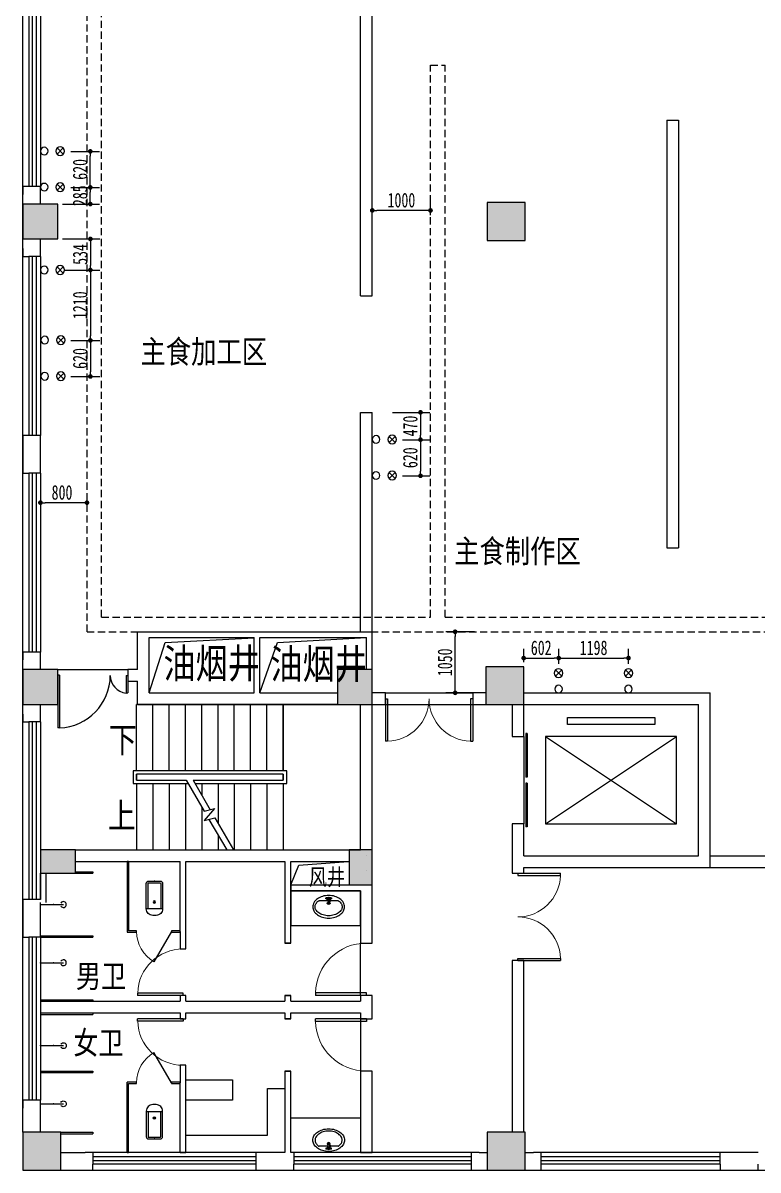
# Model space of a CAD drawing. Header units: inches. Extents: x 871252 to 1312932, y -88801 to 86720.
# Drawn here: x 1057443 to 1070068, y -62328 to -42617 of the extents above; entities that cross this region are included whole.
import ezdxf

# ---------------------------------------------------------------- set-up
doc = ezdxf.new("R2010")
doc.units = ezdxf.units.IN
doc.header["$MEASUREMENT"] = 0
doc.linetypes.add('DASH', pattern=[0.35, 0.25, -0.1])
doc.linetypes.add('HIDDEN', pattern=[0.375, 0.25, -0.125])
for name, color, linetype in [('COLUMN', 6, 'Continuous'), ('DIM_SYMB', 3, 'Continuous'), ('EVTR', 7, 'Continuous'), ('LATRINE', 6, 'Continuous'), ('LVTRY', 6, 'Continuous'), ('PUB_HATCH', 8, 'Continuous'), ('PUB_TEXT', 151, 'Continuous'), ('ROOM_NAME', 7, 'Continuous'), ('STAIR', 6, 'Continuous'), ('WALL', 7, 'Continuous'), ('WINDOW', 3, 'Continuous'), ('供排水', 4, 'Continuous'), ('家具', 42, 'Continuous'), ('电位', 1, 'Continuous')]:
    doc.layers.add(name, color=color, linetype=linetype)
doc.styles.add('_TCH_DIM', font='stylu.ttf')
doc.styles.get("Standard").update_dxf_attribs({"font": '', "width": 0.7, "height": 250})
doc.styles.add('TYDG_02', font='', dxfattribs={"width": 0.8})
doc.styles.get('Standard').set_extended_font_data('NSimSun')
doc.styles.get('TYDG_02').set_extended_font_data('SimSun')
doc.dimstyles.new('电路', dxfattribs={"dimscale": 80, "dimtxt": 2.5, "dimasz": 1, "dimexe": 2, "dimexo": 1, "dimtad": 1, "dimdec": 0, "dimtxsty": 'Standard', "dimblk": 'DOT', "dimcen": 1, "dimclrd": 6, "dimclre": 6, "dimclrt": 6, "dimadec": 0, "dimazin": 0, "dimtfac": 1, "dimtdec": 0, "dimtmove": 0, "dimatfit": 3, "dimfxl": 0, "dimarcsym": 0})

# ---------------------------------------------------------------- blocks, each defined once
blk = doc.blocks.new('$DorLib2D$00000002')
for p, q in [((-0.5, 0), (-0.5, 0.4875)), ((-0.475, 0.4875), (-0.5, 0.4875)), ((-0.475, 0), (-0.475, 0.4875)), ((0.475, 0), (0.475, 0.4875)), ((0.475, 0.4875), (0.5, 0.4875)), ((0.5, 0), (0.5, 0.4875)), ((-0.5, 0), (-0.475, 0)), ((0.5, 0), (0.475, 0))]:
    blk.add_line(p, q)
at = {"lineweight": 13}
for centre, start, end in [((-0.4875, 0), 0, 88.53072), ((0.4875, 0), 91.46928, 180)]:
    blk.add_arc(centre, 0.4875, start, end, dxfattribs=at)
blk = doc.blocks.new('$DorLib2D$00000225')
at = {"color": 0}
for p, q in [((0.475, -0.001), (0.475, 0.752)), ((0.475, 0.752), (0.5, 0.752)), ((0.5, -0.001), (0.5, 0.752)), ((-0.5, 0), (-0.5, 0.252)), ((-0.475, 0.252), (-0.5, 0.252)), ((-0.475, 0), (-0.475, 0.252)), ((-0.475, 0), (-0.5, 0)), ((0.475, -0.001), (0.5, -0.001))]:
    blk.add_line(p, q, dxfattribs=at)
for centre, radius, start, end in [((0.505, -0.002), 0.755, 92.2493, 179.7238), ((-0.501, 0.003), 0.251, 359.7899, 84.0974)]:
    blk.add_arc(centre, radius, start, end, dxfattribs=at)
blk = doc.blocks.new('$DORLIB2D$00000127')
at = {"color": 0}
for points in [[(-0.533, 0.795), (-0.533, 0.69)], [(-0.033, 0.795), (-0.533, 0.795)], [(-0.033, 0.795), (-0.033, 0.69)], [(0.533, 0.795), (0.033, 0.795)], [(0.033, 0.795), (0.033, 0.69)], [(0.533, 0.795), (0.533, 0.69)], [(-0.033, 0.69), (-0.533, 0.69)], [(0.533, 0.69), (0.033, 0.69)], [(0.5, 0.5), (-0.5, 0.5)]]:
    blk.add_lwpolyline(points, dxfattribs=at)
blk = doc.blocks.new('$lvtry$00000195')
at = {"color": 0}
for p, q in [((-165, -91), (-34, -91)), ((-17, -58), (-17, -48)), ((-16, -91), (-11, -91)), ((11, -91), (165, -91)), ((17, -58), (17, -48))]:
    blk.add_line(p, q, dxfattribs=at)
blk.add_lwpolyline([(273, -195, -0.132138), (254, -266, -0.106661), (193, -332, -0.083339), (108, -374, -0.072039), (0, -389, -0.072039), (-108, -374, -0.083339), (-193, -332, -0.106661), (-254, -266, -0.132138), (-273, -195, -0.132138), (-254, -124, -0.106661), (-193, -57, -0.083339), (-108, -16, -0.072039), (0, 0, -0.072039), (108, -16, -0.083339), (193, -57, -0.106661), (254, -124, -0.132138)], format="xyb", close=True, dxfattribs=at)
blk.add_circle((0, -58), 16.7, dxfattribs=at)
for centre, radius, start, end in [((-131, -195), 101, 149.8906, 180), ((-131, -195), 101, 180, 210.1094), ((-68, -231), 174, 128.9257, 149.8906), ((-165, -111), 20, 90, 128.9257), ((-40, -49), 10.1, 106.6096, 258.1648), ((-64, 218), 259, 274.7069, 282.3732), ((-75, -228), 173, 71.36, 79.1873), ((-29, -95), 6.77, 155.344, 308.3224), ((-171, 3), 166, 324.8411, 338.1337), ((-171, 3), 170, 324.8411, 331.3523), ((-29, -95), 3.37, 155.344, 308.3224), ((100, -210), 170, 132.3141, 138.8253), ((100, -210), 166, 125.5327, 138.8253), ((0, -131), 25, 112.516, 67.484), ((-12, -74), 10.6, 201.8924, 261.774), ((0, -48), 16.7, 0, 180), ((-381, -131), 372, 2.3982, 6.7627), ((0, -111), 9.9, 201.7837, 338.2163), ((64, 218), 259, 257.6268, 265.2931), ((381, -131), 372, 170.1008, 177.6018), ((75, -228), 173, 100.8127, 110.4191), ((40, -49), 10.1, 281.8352, 73.3904), ((165, -111), 20, 51.0743, 90), ((165, -111), 20, 51.0743, 90), ((68, -231), 174, 30.1094, 51.0743), ((131, -195), 101, 0, 30.1094), ((131, -195), 101, 329.8906, 0), ((-68, -158), 174, 210.1094, 234.4623), ((-27, -100), 245, 234.4623, 253.5183), ((0, -9), 340, 253.5183, 270), ((0, -9), 340, 270, 286.4817), ((27, -100), 245, 286.4817, 305.5377), ((68, -158), 174, 305.5377, 329.8906)]:
    blk.add_arc(centre, radius, start, end, dxfattribs=at)
for p in [(0, -58), (0, -131)]:
    blk.add_point(p, dxfattribs=at)
blk = doc.blocks.new('$DorLib2D$00000001')
for p, q in [((0.45, 0.975), (0.5, 0.975)), ((0.45, 0), (0.45, 0.975)), ((0.5, 0), (0.5, 0.975)), ((0.5, 0), (0.45, 0))]:
    blk.add_line(p, q)
at = {"lineweight": 13}
blk.add_arc((0.475, 0), 0.975, 91.4693, 180, dxfattribs=at)
blk = doc.blocks.new('$lvtry$00000200')
at = {"color": 0}
for p, q in [((-110, -40, 0), (-110, -470, 0)), ((100, -30, 0), (-100, -30, 0)), ((110, -470, 0), (110, -40, 0))]:
    blk.add_line(p, q, dxfattribs=at)
at = {"color": 0, "elevation": 0}
blk.add_lwpolyline([(100, 0), (-100, 0, 0.414214), (-140, -40), (-140, -480, 0.414214), (-30, -590), (30, -590, 0.414214), (140, -480), (140, -40, 0.414214)], format="xyb", close=True, dxfattribs=at)
blk.add_lwpolyline([(140, -470), (-140, -470)], dxfattribs=at)
at = {"color": 0}
blk.add_circle((0, -359, 0), 20, dxfattribs=at)
for centre, start, end in [((-100, -40, 0), 90, 180), ((100, -40, 0), 0, 90)]:
    blk.add_arc(centre, 10, start, end, dxfattribs=at)
for p in [(0, 0), (0, -359, 0)]:
    blk.add_point(p, dxfattribs=at)
blk = doc.blocks.new('$TCHSYS$APDOOR2D')
blk.add_line((0.5, 0), (0, 0.866))
at = {"lineweight": 13}
blk.add_arc((0.5, 0), 1, 120, 180, dxfattribs=at)
blk = doc.blocks.new('$lvtry$00000168')
at = {"color": 0}
blk.add_line((0, 0), (0, -395), dxfattribs=at)
blk.add_arc((0, -395), 50, 121.0332, 58.9668, dxfattribs=at)
for p in [(0, 0), (0, -223)]:
    blk.add_point(p, dxfattribs=at)
blk = doc.blocks.new('$TCHSYS$WIN2D')
for p, q in [((-0.5, 0.5), (0.5, 0.5)), ((-0.5, 0.5), (-0.5, -0.5)), ((0.5, 0.5), (0.5, -0.5)), ((0.5, 0.1667), (-0.5, 0.1667)), ((0.5, -0.1667), (-0.5, -0.1667)), ((-0.5, -0.5), (0.5, -0.5))]:
    blk.add_line(p, q)
blk = doc.blocks.new('A$C4B041D0B')
at = {"layer": '供排水', "color": 14}
for p, q in [((393, 128), (287, 22)), ((287, 128), (393, 22))]:
    blk.add_line(p, q, dxfattribs=at)
at = {"layer": '供排水'}
for centre, radius in [((65, 75), 65.2), ((340, 75), 75)]:
    blk.add_circle(centre, radius, dxfattribs=at)
blk = doc.blocks.new('_DOT')
at = {"color": 0, "linetype": 'ByBlock'}
blk.add_line((-0.5, 0), (-1, 0), dxfattribs=at)
at = {"color": 0, "linetype": 'ByBlock', "const_width": 0.5}
blk.add_lwpolyline([(-0.25, 0, 1), (0.25, 0, 1)], format="xyb", close=True, dxfattribs=at)
blk = doc.blocks.new('*D266')
at = {"layer": 'Defpoints', "color": 0, "transparency": 16777216}
for p in [(1066645, -53530), (1066043, -53678), (1066645, -53708)]:
    blk.add_point(p, dxfattribs=at)
at = {"layer": '电位', "color": 6, "lineweight": -2, "transparency": 16777216}
for p, q in [((1066043, -53598), (1066043, -53370)), ((1066645, -53628), (1066645, -53370)), ((1066123, -53530), (1066565, -53530))]:
    blk.add_line(p, q, dxfattribs=at)
at = {"layer": '电位', "color": 6, "lineweight": -2, "transparency": 16777216, "xscale": 80, "yscale": 80, "zscale": 80, "rotation": 180}
blk.add_blockref('_DOT', (1066043, -53530), dxfattribs=at)
at = {"layer": '电位', "color": 6, "lineweight": -2, "transparency": 16777216, "xscale": 80, "yscale": 80, "zscale": 80}
blk.add_blockref('_DOT', (1066645, -53530), dxfattribs=at)
at = {"layer": '电位', "color": 6, "transparency": 16777216, "insert": (1066344, -53355), "char_height": 250, "attachment_point": 5}
blk.add_mtext('602', dxfattribs=at)
blk = doc.blocks.new('*D267')
at = {"layer": 'Defpoints', "color": 0, "transparency": 16777216}
for p in [(1067843, -53530), (1066645, -53708), (1067843, -53708)]:
    blk.add_point(p, dxfattribs=at)
at = {"layer": '电位', "color": 6, "lineweight": -2, "transparency": 16777216}
for p, q in [((1066645, -53628), (1066645, -53370)), ((1067843, -53628), (1067843, -53370)), ((1066725, -53530), (1067763, -53530))]:
    blk.add_line(p, q, dxfattribs=at)
at = {"layer": '电位', "color": 6, "lineweight": -2, "transparency": 16777216, "xscale": 80, "yscale": 80, "zscale": 80, "rotation": 180}
blk.add_blockref('_DOT', (1066645, -53530), dxfattribs=at)
at = {"layer": '电位', "color": 6, "lineweight": -2, "transparency": 16777216, "xscale": 80, "yscale": 80, "zscale": 80}
blk.add_blockref('_DOT', (1067843, -53530), dxfattribs=at)
at = {"layer": '电位', "color": 6, "transparency": 16777216, "insert": (1067244, -53355), "char_height": 250, "attachment_point": 5}
blk.add_mtext('1198', dxfattribs=at)
blk = doc.blocks.new('*D268')
at = {"layer": 'Defpoints', "color": 0, "transparency": 16777216}
for p in [(1058183, -45443), (1058600, -45443), (1058043, -45728)]:
    blk.add_point(p, dxfattribs=at)
at = {"layer": '电位', "color": 6, "lineweight": -2, "transparency": 16777216}
for p, q in [((1058263, -45443), (1058760, -45443)), ((1058600, -45648), (1058600, -45523)), ((1058123, -45728), (1058760, -45728))]:
    blk.add_line(p, q, dxfattribs=at)
at = {"layer": '电位', "color": 6, "lineweight": -2, "transparency": 16777216, "xscale": 80, "yscale": 80, "zscale": 80}
for p, rotation in [((1058600, -45443), 90), ((1058600, -45728), 270)]:
    blk.add_blockref('_DOT', p, dxfattribs=dict(at, rotation=rotation))
at = {"layer": '电位', "color": 6, "transparency": 16777216, "insert": (1058425, -45586), "char_height": 250, "attachment_point": 5, "rotation": 90}
blk.add_mtext('285', dxfattribs=at)
blk = doc.blocks.new('*D269')
at = {"layer": 'Defpoints', "color": 0, "transparency": 16777216}
for p in [(1058183, -44823), (1058600, -44823), (1058183, -45443)]:
    blk.add_point(p, dxfattribs=at)
at = {"layer": '电位', "color": 6, "lineweight": -2, "transparency": 16777216}
for p, q in [((1058263, -44823), (1058760, -44823)), ((1058600, -45363), (1058600, -44903)), ((1058263, -45443), (1058760, -45443))]:
    blk.add_line(p, q, dxfattribs=at)
at = {"layer": '电位', "color": 6, "lineweight": -2, "transparency": 16777216, "xscale": 80, "yscale": 80, "zscale": 80}
for p, rotation in [((1058600, -44823), 90), ((1058600, -45443), 270)]:
    blk.add_blockref('_DOT', p, dxfattribs=dict(at, rotation=rotation))
at = {"layer": '电位', "color": 6, "transparency": 16777216, "insert": (1058425, -45133), "char_height": 250, "attachment_point": 5, "rotation": 90}
blk.add_mtext('620', dxfattribs=at)
blk = doc.blocks.new('*D270')
at = {"layer": 'Defpoints', "color": 0, "transparency": 16777216}
for p in [(1058043, -46328), (1058083, -46862), (1058601, -46862)]:
    blk.add_point(p, dxfattribs=at)
at = {"layer": '电位', "color": 6, "lineweight": -2, "transparency": 16777216}
for p, q in [((1058123, -46328), (1058761, -46328)), ((1058601, -46408), (1058601, -46782)), ((1058163, -46862), (1058761, -46862))]:
    blk.add_line(p, q, dxfattribs=at)
at = {"layer": '电位', "color": 6, "lineweight": -2, "transparency": 16777216, "xscale": 80, "yscale": 80, "zscale": 80}
for p, rotation in [((1058601, -46328), 90), ((1058601, -46862), 270)]:
    blk.add_blockref('_DOT', p, dxfattribs=dict(at, rotation=rotation))
at = {"layer": '电位', "color": 6, "transparency": 16777216, "insert": (1058426, -46595), "char_height": 250, "attachment_point": 5, "rotation": 90}
blk.add_mtext('534', dxfattribs=at)
blk = doc.blocks.new('*D271')
at = {"layer": 'Defpoints', "color": 0, "transparency": 16777216}
for p in [(1058083, -46862), (1058183, -48072), (1058601, -48072)]:
    blk.add_point(p, dxfattribs=at)
at = {"layer": '电位', "color": 6, "lineweight": -2, "transparency": 16777216}
for p, q in [((1058163, -46862), (1058761, -46862)), ((1058601, -46942), (1058601, -47992)), ((1058263, -48072), (1058761, -48072))]:
    blk.add_line(p, q, dxfattribs=at)
at = {"layer": '电位', "color": 6, "lineweight": -2, "transparency": 16777216, "xscale": 80, "yscale": 80, "zscale": 80}
for p, rotation in [((1058601, -46862), 90), ((1058601, -48072), 270)]:
    blk.add_blockref('_DOT', p, dxfattribs=dict(at, rotation=rotation))
at = {"layer": '电位', "color": 6, "transparency": 16777216, "insert": (1058426, -47467), "char_height": 250, "attachment_point": 5, "rotation": 90}
blk.add_mtext('1210', dxfattribs=at)
blk = doc.blocks.new('*D272')
at = {"layer": 'Defpoints', "color": 0, "transparency": 16777216}
for p in [(1058183, -48072), (1058183, -48692), (1058601, -48692)]:
    blk.add_point(p, dxfattribs=at)
at = {"layer": '电位', "color": 6, "lineweight": -2, "transparency": 16777216}
for p, q in [((1058263, -48072), (1058761, -48072)), ((1058601, -48152), (1058601, -48612)), ((1058263, -48692), (1058761, -48692))]:
    blk.add_line(p, q, dxfattribs=at)
at = {"layer": '电位', "color": 6, "lineweight": -2, "transparency": 16777216, "xscale": 80, "yscale": 80, "zscale": 80}
for p, rotation in [((1058601, -48072), 90), ((1058601, -48692), 270)]:
    blk.add_blockref('_DOT', p, dxfattribs=dict(at, rotation=rotation))
at = {"layer": '电位', "color": 6, "transparency": 16777216, "insert": (1058426, -48382), "char_height": 250, "attachment_point": 5, "rotation": 90}
blk.add_mtext('620', dxfattribs=at)
blk = doc.blocks.new('*D273')
at = {"layer": 'Defpoints', "color": 0, "transparency": 16777216}
for p in [(1058543, -50618), (1057743, -50854), (1057743, -50860)]:
    blk.add_point(p, dxfattribs=at)
at = {"layer": '电位', "color": 6, "lineweight": -2, "transparency": 16777216}
for p, q in [((1058543, -50698), (1058543, -51020)), ((1057743, -50934), (1057743, -51020)), ((1058463, -50860), (1057823, -50860))]:
    blk.add_line(p, q, dxfattribs=at)
at = {"layer": '电位', "color": 6, "lineweight": -2, "transparency": 16777216, "xscale": 80, "yscale": 80, "zscale": 80, "rotation": 180}
blk.add_blockref('_DOT', (1057743, -50860), dxfattribs=at)
at = {"layer": '电位', "color": 6, "lineweight": -2, "transparency": 16777216, "xscale": 80, "yscale": 80, "zscale": 80}
blk.add_blockref('_DOT', (1058543, -50860), dxfattribs=at)
at = {"layer": '电位', "color": 6, "transparency": 16777216, "insert": (1058114, -50685), "char_height": 250, "attachment_point": 5}
blk.add_mtext('800', dxfattribs=at)
blk = doc.blocks.new('*D274')
at = {"layer": 'Defpoints', "color": 0, "transparency": 16777216}
for p in [(1063443, -49308), (1063883, -49778), (1064271, -49778)]:
    blk.add_point(p, dxfattribs=at)
at = {"layer": '电位', "color": 6, "lineweight": -2, "transparency": 16777216}
for p, q in [((1063791, -49308), (1064431, -49308)), ((1064271, -49388), (1064271, -49698)), ((1063963, -49778), (1064431, -49778))]:
    blk.add_line(p, q, dxfattribs=at)
at = {"layer": '电位', "color": 6, "lineweight": -2, "transparency": 16777216, "xscale": 80, "yscale": 80, "zscale": 80}
for p, rotation in [((1064271, -49308), 90), ((1064271, -49778), 270)]:
    blk.add_blockref('_DOT', p, dxfattribs=dict(at, rotation=rotation))
at = {"layer": '电位', "color": 6, "transparency": 16777216, "insert": (1064096, -49543), "char_height": 250, "attachment_point": 5, "rotation": 90}
blk.add_mtext('470', dxfattribs=at)
blk = doc.blocks.new('*D275')
at = {"layer": 'Defpoints', "color": 0, "transparency": 16777216}
for p in [(1063883, -49778), (1063883, -50398), (1064271, -50398)]:
    blk.add_point(p, dxfattribs=at)
at = {"layer": '电位', "color": 6, "lineweight": -2, "transparency": 16777216}
for p, q in [((1063963, -49778), (1064431, -49778)), ((1064271, -49858), (1064271, -50318)), ((1063963, -50398), (1064431, -50398))]:
    blk.add_line(p, q, dxfattribs=at)
at = {"layer": '电位', "color": 6, "lineweight": -2, "transparency": 16777216, "xscale": 80, "yscale": 80, "zscale": 80}
for p, rotation in [((1064271, -49778), 90), ((1064271, -50398), 270)]:
    blk.add_blockref('_DOT', p, dxfattribs=dict(at, rotation=rotation))
at = {"layer": '电位', "color": 6, "transparency": 16777216, "insert": (1064096, -50088), "char_height": 250, "attachment_point": 5, "rotation": 90}
blk.add_mtext('620', dxfattribs=at)
blk = doc.blocks.new('*D276')
at = {"layer": 'Defpoints', "color": 0, "transparency": 16777216}
for p in [(1064866, -53078), (1065281, -53078), (1065281, -54128)]:
    blk.add_point(p, dxfattribs=at)
at = {"layer": '电位', "color": 6, "lineweight": -2, "transparency": 16777216}
for p, q in [((1065201, -53078), (1064706, -53078)), ((1064866, -54048), (1064866, -53158)), ((1065201, -54128), (1064706, -54128))]:
    blk.add_line(p, q, dxfattribs=at)
at = {"layer": '电位', "color": 6, "lineweight": -2, "transparency": 16777216, "xscale": 80, "yscale": 80, "zscale": 80}
for p, rotation in [((1064866, -53078), 90), ((1064866, -54128), 270)]:
    blk.add_blockref('_DOT', p, dxfattribs=dict(at, rotation=rotation))
at = {"layer": '电位', "color": 6, "transparency": 16777216, "insert": (1064691, -53603), "char_height": 250, "attachment_point": 5, "rotation": 90}
blk.add_mtext('1050', dxfattribs=at)
blk = doc.blocks.new('*D436')
at = {"layer": 'Defpoints', "color": 0, "transparency": 16777216}
for p in [(1063443, -45838), (1063443, -46001), (1064443, -46001)]:
    blk.add_point(p, dxfattribs=at)
at = {"layer": '电位', "color": 6, "lineweight": -2, "transparency": 16777216}
for p, q in [((1063443, -45921), (1063443, -45678)), ((1064443, -45921), (1064443, -45678)), ((1064363, -45838), (1063523, -45838))]:
    blk.add_line(p, q, dxfattribs=at)
at = {"layer": '电位', "color": 6, "lineweight": -2, "transparency": 16777216, "xscale": 80, "yscale": 80, "zscale": 80, "rotation": 180}
blk.add_blockref('_DOT', (1063443, -45838), dxfattribs=at)
at = {"layer": '电位', "color": 6, "lineweight": -2, "transparency": 16777216, "xscale": 80, "yscale": 80, "zscale": 80}
blk.add_blockref('_DOT', (1064443, -45838), dxfattribs=at)
at = {"layer": '电位', "color": 6, "transparency": 16777216, "insert": (1063943, -45663), "char_height": 250, "attachment_point": 5}
blk.add_mtext('1000', dxfattribs=at)

msp = doc.modelspace()

# ---------------------------------------------------------------- hatches: boundary and pattern name
at = {"layer": 'PUB_HATCH'}
for points in [[(1058043.2, -46328), (1058043.2, -45728), (1057443.2, -45728), (1057443.2, -46328)], [(1066068.2, -46352.6), (1066068.2, -45702.6), (1065418.2, -45702.6), (1065418.2, -46352.6)], [(1058043.2, -54328), (1058043.2, -53728), (1057443.2, -53728), (1057443.2, -54328)], [(1063443.2, -54328), (1063443.2, -53728), (1062843.2, -53728), (1062843.2, -54328)], [(1066043.2, -54328), (1066043.2, -53678), (1065393.2, -53678), (1065393.2, -54328)], [(1058343.2, -57228), (1058343.2, -56828), (1057743.2, -56828), (1057743.2, -57228)], [(1063443.2, -57428), (1063443.2, -56828), (1063043.2, -56828), (1063043.2, -57428)], [(1058093.2, -62328), (1058093.2, -61678), (1057443.2, -61678), (1057443.2, -62328)], [(1066068.2, -62328), (1066068.2, -61678), (1065418.2, -61678), (1065418.2, -62328)]]:
    msp.add_hatch(color=256, dxfattribs=at).paths.add_polyline_path(points)

# ---------------------------------------------------------------- linework, layer by layer
for points in [[(1057443.2, -61678), (1057443.2, -37728)], [(1059613.2, -54128), (1059888.3, -53262.2), (1061413.2, -53180.3)], [(1061513.2, -54128), (1061813.1, -53262.2), (1063343.2, -53178)], [(1062043.2, -57428), (1062183.3, -57087.5), (1063030.8, -57028)], [(1058093.2, -62328), (1073393.2, -62328)]]:
    msp.add_lwpolyline(points)
at = {"layer": 'COLUMN'}
for p, q in [((1057543.2, -45428), (1057443.2, -45428)), ((1057443.2, -45428), (1057443.2, -45561.8)), ((1057743.2, -45561.8), (1057743.2, -45428)), ((1058043.2, -45728), (1057443.2, -45728)), ((1057443.2, -45728), (1057443.2, -46328)), ((1058043.2, -46328), (1058043.2, -45728)), ((1066068.2, -45702.6), (1065418.2, -45702.6)), ((1065418.2, -45702.6), (1065418.2, -46352.6)), ((1066068.2, -46352.6), (1066068.2, -45702.6)), ((1057443.2, -46328), (1058043.2, -46328)), ((1057443.2, -46494.3), (1057443.2, -46628)), ((1057743.2, -46628), (1057743.2, -46494.3)), ((1065418.2, -46352.6), (1066068.2, -46352.6)), ((1057443.2, -46628), (1057543.2, -46628)), ((1057543.2, -49703), (1057443.2, -49703)), ((1057443.2, -49703), (1057443.2, -50353)), ((1057743.2, -50353), (1057743.2, -49703)), ((1057443.2, -50353), (1057543.2, -50353)), ((1057543.2, -53428), (1057443.2, -53428)), ((1057443.2, -53428), (1057443.2, -53561.8)), ((1057743.2, -53561.8), (1057743.2, -53428)), ((1058043.2, -53728), (1057443.2, -53728)), ((1057443.2, -53728), (1057443.2, -54328)), ((1058043.2, -54328), (1058043.2, -53728)), ((1063443.2, -53728), (1062843.2, -53728)), ((1062843.2, -53728), (1062843.2, -54328)), ((1063443.2, -54328), (1063443.2, -53728)), ((1066043.2, -53678), (1065393.2, -53678)), ((1065393.2, -53678), (1065393.2, -54328)), ((1066043.2, -54328), (1066043.2, -53678)), ((1057443.2, -54328), (1058043.2, -54328)), ((1062843.2, -54328), (1063443.2, -54328)), ((1065393.2, -54328), (1066043.2, -54328)), ((1057443.2, -54494.3), (1057443.2, -54628)), ((1057743.2, -54628), (1057743.2, -54494.3)), ((1057443.2, -54628), (1057543.2, -54628)), ((1058343.2, -56828), (1057743.2, -56828)), ((1057743.2, -56828), (1057743.2, -57228)), ((1058343.2, -57228), (1058343.2, -56828)), ((1063443.2, -56828), (1063043.2, -56828)), ((1063043.2, -56828), (1063043.2, -57428)), ((1063443.2, -57428), (1063443.2, -56828)), ((1057743.2, -57228), (1058343.2, -57228)), ((1063043.2, -57428), (1063443.2, -57428)), ((1057543.2, -57678), (1057443.2, -57678)), ((1057443.2, -57678), (1057443.2, -58328)), ((1057743.2, -58328), (1057743.2, -57728)), ((1057443.2, -58328), (1057543.2, -58328)), ((1057543.2, -61128), (1057443.2, -61128)), ((1057443.2, -61128), (1057443.2, -61261.8)), ((1057743.2, -61261.8), (1057743.2, -61128)), ((1058093.2, -61678), (1057443.2, -61678)), ((1057443.2, -61678), (1057443.2, -62328)), ((1058093.2, -62328), (1058093.2, -61678)), ((1066068.2, -61678), (1065418.2, -61678)), ((1065418.2, -61678), (1065418.2, -62328)), ((1066068.2, -62328), (1066068.2, -61678)), ((1058643.2, -62028), (1058509.4, -62028)), ((1061943.2, -62028), (1061443.2, -62028)), ((1062093.2, -62028), (1062043.2, -62028)), ((1065276.9, -62028), (1065143.2, -62028)), ((1066343.2, -62028), (1066209.4, -62028)), ((1070068.2, -62028), (1069418.2, -62028)), ((1058643.2, -62328), (1058643.2, -62228)), ((1061443.2, -62228), (1061443.2, -62328)), ((1062093.2, -62328), (1062093.2, -62228)), ((1065143.2, -62228), (1065143.2, -62328)), ((1066343.2, -62328), (1066343.2, -62228)), ((1069418.2, -62228), (1069418.2, -62328)), ((1070068.2, -62328), (1070068.2, -62228)), ((1057443.2, -62328), (1058093.2, -62328)), ((1058509.4, -62328), (1058643.2, -62328)), ((1061443.2, -62328), (1062093.2, -62328)), ((1065143.2, -62328), (1065276.9, -62328)), ((1065418.2, -62328), (1066068.2, -62328)), ((1066209.4, -62328), (1066343.2, -62328)), ((1069418.2, -62328), (1070068.2, -62328))]:
    msp.add_line(p, q, dxfattribs=at)
at = {"layer": 'DIM_SYMB'}
for points in [[(1059253.2, -54928, 0, 0, 0), (1062578.2, -54928, 0, 0, 0), (1062578.2, -56228, 0, 0, 0), (1061183.2, -56228, 104, 0, 0), (1060793.2, -56228, 0, 0, 0)], [(1059253.2, -56228, 0, 0, 0), (1060123.2, -56228, 104, 0, 0), (1060513.2, -56228, 0, 0, 0)]]:
    msp.add_lwpolyline(points, format="xyseb", dxfattribs=at)
at = {"layer": 'EVTR'}
for p, q in [((1066793.2, -54674.2), (1066793.2, -54553)), ((1066793.2, -54553), (1068293.2, -54553)), ((1068293.2, -54553), (1068293.2, -54674.2)), ((1068293.2, -54674.2), (1066793.2, -54674.2)), ((1066418.2, -54878), (1066418.2, -56378)), ((1068668.2, -54878), (1066418.2, -54878)), ((1066418.2, -54878), (1068668.2, -56378)), ((1066418.2, -56378), (1068668.2, -54878)), ((1068668.2, -56378), (1068668.2, -54878)), ((1066418.2, -56378), (1068668.2, -56378))]:
    msp.add_line(p, q, dxfattribs=at)
at = {"layer": 'LATRINE'}
for p, q in [((1059230.7, -57028), (1059230.7, -58240.5)), ((1059255.7, -57028), (1059230.7, -57028)), ((1059255.7, -57028), (1059255.7, -58215.5)), ((1058343.2, -57203), (1058643.2, -57203)), ((1058343.2, -57228), (1058643.2, -57228)), ((1058643.2, -57203), (1058643.2, -57228)), ((1057743.2, -58303), (1058643.2, -58303)), ((1057743.2, -58328), (1058643.2, -58328)), ((1058643.2, -58303), (1058643.2, -58328)), ((1059230.7, -58240.5), (1059393.2, -58240.5)), ((1059393.2, -58215.5), (1059255.7, -58215.5)), ((1059393.2, -58240.5), (1059393.2, -58215.5)), ((1060143.2, -58215.5), (1059993.2, -58215.5)), ((1059993.2, -58215.5), (1059993.2, -58240.5)), ((1059993.2, -58240.5), (1060143.2, -58240.5)), ((1057743.2, -59403), (1058643.2, -59403)), ((1057743.2, -59403), (1057743.2, -59428)), ((1057743.2, -59428), (1058643.2, -59428)), ((1058643.2, -59403), (1058643.2, -59428)), ((1057743.2, -59628), (1058643.2, -59628)), ((1057743.2, -59628), (1057743.2, -59653)), ((1057743.2, -59653), (1058643.2, -59653)), ((1058643.2, -59628), (1058643.2, -59653)), ((1057743.2, -60628), (1058643.2, -60628)), ((1057743.2, -60628), (1057743.2, -60653)), ((1057743.2, -60653), (1058643.2, -60653)), ((1058643.2, -60628), (1058643.2, -60653)), ((1059230.7, -62028), (1059230.7, -60815.5)), ((1059393.2, -60815.5), (1059230.7, -60815.5)), ((1059255.7, -62028), (1059255.7, -60840.5)), ((1059255.7, -60840.5), (1059393.2, -60840.5)), ((1059393.2, -60840.5), (1059393.2, -60815.5)), ((1060143.2, -60815.5), (1059993.2, -60815.5)), ((1059993.2, -60815.5), (1059993.2, -60840.5)), ((1059993.2, -60840.5), (1060143.2, -60840.5)), ((1058093.2, -61678), (1058643.2, -61678)), ((1058643.2, -61678), (1058643.2, -61703)), ((1058093.2, -61703), (1058643.2, -61703)), ((1059230.7, -62028), (1059255.7, -62028))]:
    msp.add_line(p, q, dxfattribs=at)
at = {"layer": 'LVTRY'}
for points in [[(1063243.2, -57528), (1062043.2, -57528), (1062043.2, -58128), (1063243.2, -58128)], [(1063243.2, -62028), (1062043.2, -62028), (1062043.2, -61428), (1063243.2, -61428)]]:
    msp.add_lwpolyline(points, close=True, dxfattribs=at)
at = {"layer": 'STAIR'}
for p, q in [((1061913.2, -54328), (1059393.2, -54328)), ((1059393.2, -55468), (1059393.2, -54328)), ((1059673.2, -55468), (1059673.2, -54328)), ((1059953.2, -55468), (1059953.2, -54328)), ((1060233.2, -55468), (1060233.2, -54328)), ((1060513.2, -55468), (1060513.2, -54328)), ((1060793.2, -55468), (1060793.2, -54328)), ((1061073.2, -55468), (1061073.2, -54328)), ((1061353.2, -55468), (1061353.2, -54328)), ((1061633.2, -55468), (1061633.2, -54328)), ((1061913.2, -55468), (1061913.2, -54328)), ((1062843.2, -54328), (1061913.2, -54328)), ((1061913.2, -54328), (1061913.2, -55468)), ((1063243.2, -56828), (1063243.2, -54328)), ((1059333.2, -55468), (1059333.2, -55688)), ((1061973.2, -55468), (1059333.2, -55468)), ((1061913.2, -55528), (1059393.2, -55528)), ((1059393.2, -55528), (1059393.2, -55628)), ((1061913.2, -55528), (1059393.2, -55528)), ((1059393.2, -55628), (1059393.2, -55528)), ((1061913.2, -55628), (1061913.2, -55528)), ((1061913.2, -55528), (1061913.2, -55628)), ((1061973.2, -55688), (1061973.2, -55468)), ((1059333.2, -55688), (1060283.7, -55688)), ((1059393.2, -55628), (1060249, -55628)), ((1059393.2, -55628), (1060249, -55628)), ((1059393.2, -55688), (1059393.2, -56828)), ((1059673.2, -55688), (1059673.2, -56828)), ((1059953.2, -55688), (1059953.2, -56828)), ((1060233.2, -55688), (1060233.2, -56828)), ((1060249, -55628), (1060558.3, -56163.6)), ((1060364.5, -55628), (1061913.2, -55628)), ((1060364.5, -55628), (1060658.3, -56136.8)), ((1060364.5, -55628), (1061913.2, -55628)), ((1060399.1, -55688), (1061973.2, -55688)), ((1060513.2, -55688), (1060513.2, -55885.5)), ((1060793.2, -55688), (1060793.2, -56370.5)), ((1061073.2, -55688), (1061073.2, -56828)), ((1061353.2, -55688), (1061353.2, -56828)), ((1061633.2, -55688), (1061633.2, -56828)), ((1061913.2, -55688), (1061913.2, -56828)), ((1061913.2, -55688), (1061913.2, -56828)), ((1060513.2, -56085.5), (1060513.2, -56828)), ((1060730.6, -56117.4), (1060557.7, -56323.5)), ((1060558.3, -56163.6), (1060730.6, -56117.4)), ((1060557.7, -56323.5), (1060738.1, -56275.1)), ((1060638.1, -56301.9), (1060941.9, -56828)), ((1060738.1, -56275.1), (1061057.3, -56828)), ((1060793.2, -56570.5), (1060793.2, -56828)), ((1059393.2, -56828), (1060941.9, -56828)), ((1061057.3, -56828), (1061913.2, -56828)), ((1061913.2, -56828), (1063243.2, -56828))]:
    msp.add_line(p, q, dxfattribs=at)
at = {"layer": 'WALL'}
for p, q in [((1063243.2, -47308.4), (1063243.2, -42328)), ((1063443.2, -47308.4), (1063443.2, -42328)), ((1068500.7, -44287), (1068500.7, -51635.1)), ((1068500.7, -44287), (1068700.7, -44287)), ((1068700.7, -44287), (1068700.7, -51635.1)), ((1057443.2, -45728), (1057443.2, -45561.8)), ((1057743.2, -45728), (1057743.2, -45561.8)), ((1057443.2, -46494.3), (1057443.2, -46328)), ((1057743.2, -46494.3), (1057743.2, -46328)), ((1063243.2, -47308.4), (1063443.2, -47308.4)), ((1063243.2, -47308.4), (1063443.2, -47308.4)), ((1063243.2, -53078), (1063243.2, -49308.4)), ((1063243.2, -49308.4), (1063443.2, -49308.4)), ((1063443.2, -53078), (1063443.2, -49308.4)), ((1068500.7, -51635.1), (1068700.7, -51635.1)), ((1059413.2, -53078), (1061463.2, -53078)), ((1059413.2, -53728), (1059413.2, -53078)), ((1059613.2, -53178), (1061413.2, -53178)), ((1059613.2, -53828), (1059613.2, -53178)), ((1061413.2, -54128), (1061413.2, -53178)), ((1061463.2, -53078), (1063443.2, -53078)), ((1061513.2, -54128), (1061513.2, -53178)), ((1061513.2, -53178), (1063343.2, -53178)), ((1063343.2, -53728), (1063343.2, -53178)), ((1063443.2, -53728), (1063443.2, -53078)), ((1057443.2, -53728), (1057443.2, -53561.8)), ((1057743.2, -53728), (1057743.2, -53561.8)), ((1059413.2, -53728), (1059243.2, -53728)), ((1059243.2, -53728), (1059243.2, -53928)), ((1059243.2, -53928), (1059413.2, -53928)), ((1059413.2, -54328), (1059413.2, -53928)), ((1059613.2, -54128), (1059613.2, -53828)), ((1059613.2, -54128), (1061413.2, -54128)), ((1061513.2, -54128), (1062843.2, -54128)), ((1063668.2, -54128), (1063443.2, -54128)), ((1063668.2, -54328), (1063668.2, -54128)), ((1065393.2, -54128), (1065168.2, -54128)), ((1065168.2, -54128), (1065168.2, -54328)), ((1066043.2, -54128), (1069243.2, -54128)), ((1069243.2, -57128), (1069243.2, -54128)), ((1057443.2, -54494.3), (1057443.2, -54328)), ((1057743.2, -54494.3), (1057743.2, -54328)), ((1059413.2, -54328), (1061463.2, -54328)), ((1061463.2, -54328), (1062843.2, -54328)), ((1063243.2, -56828), (1063243.2, -54328)), ((1063443.2, -54328), (1063668.2, -54328)), ((1063443.2, -56828), (1063443.2, -54328)), ((1065168.2, -54328), (1065393.2, -54328)), ((1065843.2, -54328), (1065843.2, -54878)), ((1066043.2, -54878), (1066043.2, -54328)), ((1066043.2, -54328), (1069043.2, -54328)), ((1069043.2, -56928), (1069043.2, -54328)), ((1065843.2, -54878), (1066043.2, -54878)), ((1066043.2, -56378), (1065843.2, -56378)), ((1065843.2, -56378), (1065843.2, -57028)), ((1066043.2, -56928), (1066043.2, -56378)), ((1057743.2, -56828), (1057743.2, -56828)), ((1057743.2, -56828), (1057743.2, -57028)), ((1058343.2, -56828), (1060143.2, -56828)), ((1060143.2, -56828), (1061943.2, -56828)), ((1061943.2, -56828), (1063043.2, -56828)), ((1063343.2, -56928), (1063343.2, -56928)), ((1066043.2, -56928), (1069043.2, -56928)), ((1069243.2, -56928), (1073843.2, -56928)), ((1057743.2, -57028), (1057743.2, -57028)), ((1058343.2, -57028), (1060143.2, -57028)), ((1060143.2, -58228), (1060143.2, -57028)), ((1060243.2, -58228), (1060243.2, -57028)), ((1060243.2, -57028), (1061943.2, -57028)), ((1061943.2, -57028), (1061943.2, -58428)), ((1062043.2, -58428), (1062043.2, -57028)), ((1062043.2, -57028), (1063043.2, -57028)), ((1065843.2, -57028), (1065843.2, -57228)), ((1066043.2, -57228), (1066043.2, -57128)), ((1066043.2, -57128), (1069243.2, -57128)), ((1069243.2, -57128), (1073843.2, -57128)), ((1057743.2, -57678), (1057743.2, -57228)), ((1057743.2, -57228), (1057843.2, -57228)), ((1057843.2, -57728), (1057843.2, -57228)), ((1063343.2, -57178), (1063343.2, -57178)), ((1065843.2, -57228), (1066043.2, -57228)), ((1062043.2, -57428), (1063043.2, -57428)), ((1062043.2, -57428), (1062043.2, -57528)), ((1062043.2, -57528), (1063243.2, -57528)), ((1063243.2, -57528), (1063243.2, -58428)), ((1063343.2, -57428), (1063343.2, -57428)), ((1063443.2, -58428), (1063443.2, -57428)), ((1060143.2, -58228), (1060143.2, -58528)), ((1060243.2, -58528), (1060243.2, -58228)), ((1060143.2, -58528), (1060243.2, -58528)), ((1061943.2, -58428), (1062043.2, -58428)), ((1063243.2, -58428), (1063443.2, -58428)), ((1066043.2, -58728), (1065843.2, -58728)), ((1065843.2, -58728), (1065843.2, -61678)), ((1066043.2, -61678), (1066043.2, -58728)), ((1060243.2, -59328), (1060143.2, -59328)), ((1060143.2, -59328), (1060143.2, -59428)), ((1060243.2, -59428), (1060243.2, -59328)), ((1062043.2, -59328), (1061943.2, -59328)), ((1061943.2, -59328), (1061943.2, -59428)), ((1062043.2, -59428), (1062043.2, -59328)), ((1063443.2, -59328), (1063243.2, -59328)), ((1063243.2, -59328), (1063243.2, -59428)), ((1063443.2, -59528), (1063443.2, -59328)), ((1057743.2, -59428), (1060143.2, -59428)), ((1057743.2, -59428), (1057743.2, -59628)), ((1060243.2, -59428), (1061943.2, -59428)), ((1062043.2, -59428), (1063243.2, -59428)), ((1063443.2, -59728), (1063443.2, -59528)), ((1057743.2, -59628), (1060143.2, -59628)), ((1060143.2, -59628), (1060143.2, -59728)), ((1060243.2, -59628), (1061943.2, -59628)), ((1060243.2, -59728), (1060243.2, -59628)), ((1061943.2, -59628), (1061943.2, -59728)), ((1062043.2, -59728), (1062043.2, -59628)), ((1062043.2, -59628), (1063243.2, -59628)), ((1063243.2, -59628), (1063243.2, -59728)), ((1060143.2, -59728), (1060243.2, -59728)), ((1061943.2, -59728), (1062043.2, -59728)), ((1063243.2, -59728), (1063443.2, -59728)), ((1060243.2, -60528), (1060143.2, -60528)), ((1060143.2, -60528), (1060143.2, -60828)), ((1060243.2, -60828), (1060243.2, -60528)), ((1062043.2, -60628), (1061943.2, -60628)), ((1061943.2, -60628), (1061943.2, -62028)), ((1062043.2, -62028), (1062043.2, -60628)), ((1063443.2, -60628), (1063243.2, -60628)), ((1063243.2, -60628), (1063243.2, -62028)), ((1063443.2, -62028), (1063443.2, -60628)), ((1060143.2, -62028), (1060143.2, -60828)), ((1060243.2, -62028), (1060243.2, -60828)), ((1057443.2, -61678), (1057443.2, -61261.8)), ((1057743.2, -61678), (1057743.2, -61261.8)), ((1058093.2, -62028), (1058509.4, -62028)), ((1060143.2, -62028), (1060243.2, -62028)), ((1063243.2, -62028), (1063443.2, -62028)), ((1065276.9, -62028), (1065418.2, -62028)), ((1066068.2, -62028), (1066209.4, -62028)), ((1058093.2, -62328), (1058509.4, -62328)), ((1065276.9, -62328), (1065418.2, -62328)), ((1066068.2, -62328), (1066209.4, -62328))]:
    msp.add_line(p, q, dxfattribs=at)
at = {"layer": 'WINDOW'}
for p, q in [((1058043.2, -53728), (1059243.2, -53728)), ((1063668.2, -54128), (1065168.2, -54128)), ((1063243.2, -59328), (1063243.2, -58428)), ((1063243.2, -59728), (1063243.2, -60628))]:
    msp.add_line(p, q, dxfattribs=at)
at = {"layer": 'WINDOW', "linetype": 'DASH'}
for p, q in [((1062043.2, -58428), (1061943.2, -58428)), ((1061943.2, -59328), (1062043.2, -59328)), ((1062043.2, -59728), (1061943.2, -59728)), ((1061943.2, -60628), (1062043.2, -60628))]:
    msp.add_line(p, q, dxfattribs=at)
at = {"layer": 'WINDOW'}
msp.add_lwpolyline([(1063443.2, -54328), (1065393.2, -54328)], dxfattribs=at)
at = {"layer": '供排水', "linetype": 'HIDDEN', "ltscale": 500}
for p, q in [((1058543.2, -53078), (1058543.2, -39128)), ((1058793.2, -52828), (1058793.2, -39378)), ((1064443.2, -52828), (1064443.2, -43340.3)), ((1064443.2, -43340.3), (1064693.2, -43340.3)), ((1064693.2, -52828), (1064693.2, -43340.3)), ((1058793.2, -52828), (1064443.2, -52828)), ((1064693.2, -52828), (1072393.2, -52828)), ((1058543.2, -53078), (1072643.2, -53078))]:
    msp.add_line(p, q, dxfattribs=at)
at = {"layer": '家具'}
for points in [[(1060243.2, -60778), (1061043.2, -60778), (1061043.2, -61128), (1060243.2, -61128)], [(1060243.2, -61728), (1061643.2, -61728), (1061643.2, -60928), (1061943.2, -60928)]]:
    msp.add_lwpolyline(points, dxfattribs=at)

# ---------------------------------------------------------------- block references
at = {"layer": 'LATRINE', "xscale": -600, "zscale": 25}
for p, yscale, rotation in [((1059693.2, -58228), 600, 180.0000000014674), ((1059693.2, -60828), -600, 179.9999999985326)]:
    msp.add_blockref('$TCHSYS$APDOOR2D', p, dxfattribs=dict(at, yscale=yscale, rotation=rotation))
at = {"layer": 'LVTRY', "yscale": -1}
for name, p, rotation in [('$lvtry$00000200', (1059701.1, -57361.9, 0), 180), ('$lvtry$00000195', (1062693.2, -57609.6), 180), ('$lvtry$00000168', (1057743.2, -60190.5), 270), ('$lvtry$00000168', (1057743.2, -61190.5), 270)]:
    msp.add_blockref(name, p, dxfattribs=dict(at, rotation=rotation))
at = {"layer": 'LVTRY'}
for name, p, rotation in [('$lvtry$00000168', (1057743.2, -57765.5), 90), ('$lvtry$00000168', (1057743.2, -58765.5), 90), ('$lvtry$00000200', (1059701.1, -61794.1, 0), 180), ('$lvtry$00000195', (1062693.2, -62008), 180)]:
    msp.add_blockref(name, p, dxfattribs=dict(at, rotation=rotation))
at = {"layer": 'WINDOW'}
for name, p, xscale, yscale, zscale, rotation in [('$TCHSYS$WIN2D', (1057643.2, -43878), -3100, -200, -3100, 90), ('$TCHSYS$WIN2D', (1057643.2, -48165.5), -3075, -200, -3075, 90), ('$TCHSYS$WIN2D', (1057643.2, -51890.5), -3075, -200, -3075, 90), ('$TCHSYS$WIN2D', (1057643.2, -56153), -3050, -200, -3050, 90), ('$DORLIB2D$00000127', (1065943.2, -55628), 1500, -200, 1500, 90), ('$TCHSYS$WIN2D', (1057643.2, -59728), -2800, -200, -2800, 90), ('$DorLib2D$00000001', (1060193.2, -58928), -800, 800, -800, 90), ('$DorLib2D$00000001', (1063343.2, -58878), -900, 900, -900, 90), ('$DorLib2D$00000001', (1060193.2, -60128), 800, 800, 800, 90), ('$DorLib2D$00000001', (1063343.2, -60178), -900, -900, -900, 270)]:
    msp.add_blockref(name, p, dxfattribs=dict(at, xscale=xscale, yscale=yscale, zscale=zscale, rotation=rotation))
for name, p, xscale, yscale, zscale in [('$DorLib2D$00000225', (1058643.2, -53828), -1200, -1200, -1200), ('$DorLib2D$00000002', (1064418.2, -54228), -1500, -1500, -1500), ('$TCHSYS$WIN2D', (1060043.2, -62128), -2800, 200, -2800), ('$TCHSYS$WIN2D', (1063618.2, -62128), -3050, 200, -3050), ('$TCHSYS$WIN2D', (1067880.7, -62128), -3075, -200, -3075)]:
    msp.add_blockref(name, p, dxfattribs=dict(at, xscale=xscale, yscale=yscale, zscale=zscale))
at = {"layer": 'WINDOW', "linetype": 'DASH', "xscale": -1500, "yscale": -1500, "zscale": -1500, "rotation": 90}
msp.add_blockref('$DorLib2D$00000002', (1065943.2, -57978), dxfattribs=at)
at = {"layer": '供排水', "xscale": -1}
for p, rotation in [((1057743.2, -44743), 180), ((1057743.2, -45363), 180), ((1057743.2, -46786.8), 180), ((1057752.7, -47991.9), 180), ((1057752.7, -48611.9), 180), ((1063443.2, -49698.1), 180), ((1063443.2, -50318.1), 180), ((1066568.2, -54128), 270), ((1067768.2, -54128), 270)]:
    msp.add_blockref('A$C4B041D0B', p, dxfattribs=dict(at, rotation=rotation))

# ---------------------------------------------------------------- texts
at = {"layer": 'PUB_TEXT', "width": 0.8}
for s, height, p in [('主食加工区', 398.73, (1059460.9, -48465)), ('主食制作区', 398.73, (1064848.3, -51893.2)), ('男卫', 394.94, (1058353.5, -59192.6)), ('女卫', 394.94, (1058309.6, -60338.4))]:
    msp.add_text(s, height=height, dxfattribs=at).set_placement(p)
at = {"layer": 'PUB_TEXT', "style": '_TCH_DIM', "width": 0.8}
for s, height, p in [('油烟井', 506.38, (1059854.7, -53874.4)), ('油烟井', 506.38, (1061693, -53884.8)), ('下', 438.9, (1058919.2, -55155.5)), ('上', 438.9, (1058899.8, -56455.5))]:
    msp.add_text(s, height=height, dxfattribs=at).set_placement(p)
at = {"layer": 'ROOM_NAME', "style": 'TYDG_02', "width": 0.8}
msp.add_text('风井', height=284.81, dxfattribs=at).set_placement((1062354.5, -57433.7))

# ---------------------------------------------------------------- dimensions: what is measured, and where the dimension line sits
at = {"layer": '电位', "color": 1}
for base, p1, p2, override, picture, middle in [((1058599.9, -44823), (1058183.2, -45443), (1058183.2, -44823), {"dimtmove": 1, "dimfxl": 6, "dimfxlon": 1}, '*D269', (1058424.9, -45133)), ((1058600.6, -46861.8), (1058043.2, -46328), (1058083.2, -46861.8), {"dimfxl": 6, "dimfxlon": 1}, '*D270', (1058425.6, -46594.9)), ((1058600.6, -48071.9), (1058083.2, -46861.8), (1058183.2, -48071.9), {"dimtmove": 1, "dimfxl": 6, "dimfxlon": 1}, '*D271', (1058425.6, -47466.9)), ((1058600.6, -48691.9), (1058183.2, -48071.9), (1058183.2, -48691.9), {"dimtmove": 1, "dimfxl": 6, "dimfxlon": 1}, '*D272', (1058425.6, -48381.9)), ((1064270.7, -49778.1), (1063443.2, -49308.4), (1063883.2, -49778.1), {"dimfxl": 6, "dimfxlon": 1}, '*D274', (1064095.7, -49543.2)), ((1064270.7, -50398.1), (1063883.2, -49778.1), (1063883.2, -50398.1), {"dimtmove": 1, "dimfxl": 6, "dimfxlon": 1}, '*D275', (1064095.7, -50088.1)), ((1064865.8, -53078), (1065280.7, -54128), (1065280.7, -53078), {"dimfxl": 6, "dimfxlon": 1}, '*D276', (1064690.8, -53603))]:
    dim = msp.add_linear_dim(base=base, p1=p1, p2=p2, angle=90, dimstyle='电路', override=override, dxfattribs=at)
    dim.commit()
    dim.dimension.update_dxf_attribs({"geometry": picture, "text_midpoint": middle})
dim = msp.add_linear_dim(base=(1058599.9, -45443), p1=(1058043.2, -45728), p2=(1058183.2, -45443), angle=90, dimstyle='电路', override={"dimfxl": 6, "dimfxlon": 1}, dxfattribs=at)
dim.commit()
dim.dimension.update_dxf_attribs({"geometry": '*D268', "text_midpoint": (1058599.9, -45585.5), "dimtype": 160})
dim = msp.add_linear_dim(base=(1063443.2, -45838.5), p1=(1064443.2, -46000.8), p2=(1063443.2, -46000.8), dimstyle='电路', dxfattribs=at)
dim.commit()
dim.dimension.update_dxf_attribs({"geometry": '*D436', "text_midpoint": (1063943.2, -45663.5)})
dim = msp.add_linear_dim(base=(1057743.2, -50860.4), p1=(1058543.2, -50618.2), p2=(1057743.2, -50854.1), dimstyle='电路', override={"dimfxl": 6, "dimfxlon": 1}, dxfattribs=at)
dim.commit()
dim.dimension.update_dxf_attribs({"geometry": '*D273', "text_midpoint": (1058113.6, -50860.4), "dimtype": 160})
for base, p1, p2, override, picture, middle in [((1066645.2, -53529.6), (1066043.2, -53678), (1066645.2, -53708.1), {"dimfxl": 6, "dimfxlon": 1}, '*D266', (1066344.2, -53354.6)), ((1067843.2, -53529.6), (1066645.2, -53708.1), (1067843.2, -53708), {"dimtmove": 1, "dimfxl": 6, "dimfxlon": 1}, '*D267', (1067244.2, -53354.6))]:
    dim = msp.add_linear_dim(base=base, p1=p1, p2=p2, dimstyle='电路', override=override, dxfattribs=at)
    dim.commit()
    dim.dimension.update_dxf_attribs({"geometry": picture, "text_midpoint": middle})

doc.saveas('drawing.dxf')
